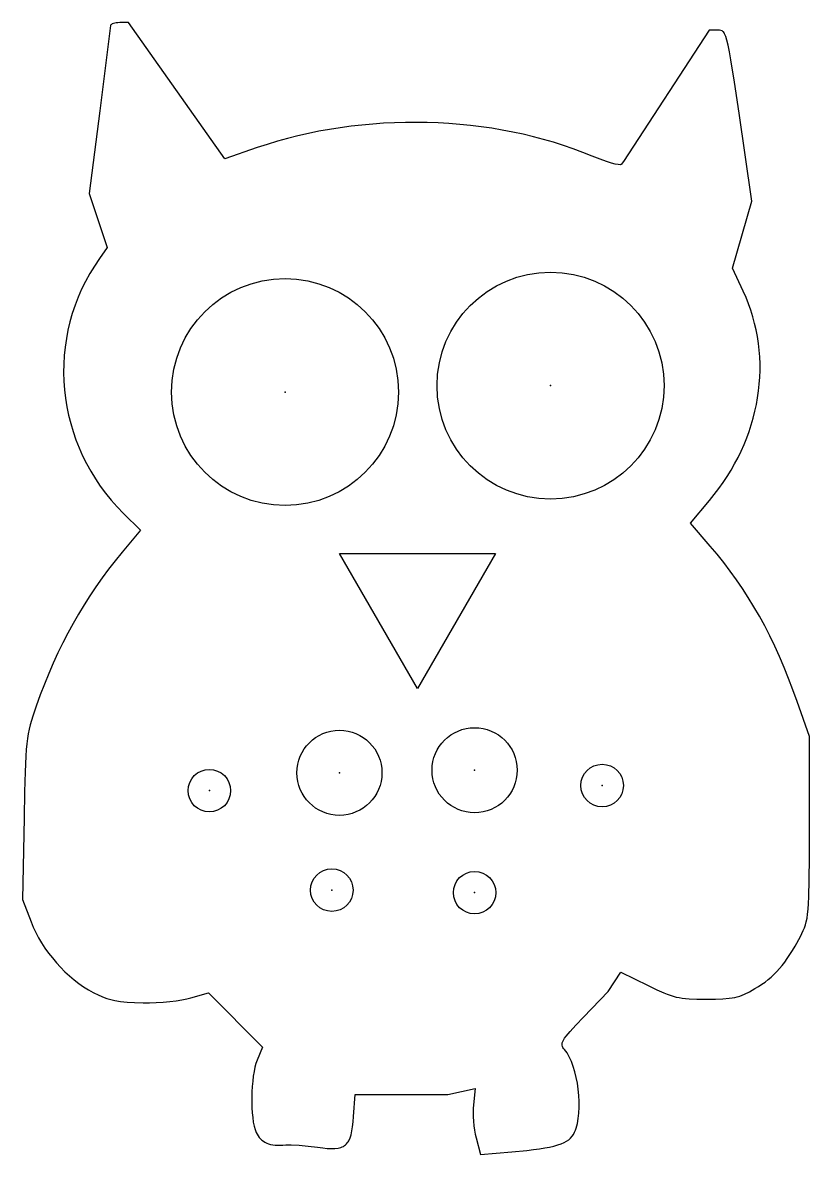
# Model space of a CAD drawing. Header units: millimetres. Extents: x -28 to 27.5, y -38.4 to 41.4.
import ezdxf

# ---------------------------------------------------------------- set-up
doc = ezdxf.new("R2010")
doc.units = ezdxf.units.MM
doc.layers.add('LAYER_1', color=7, linetype='CONTINUOUS')

msp = doc.modelspace()

# ---------------------------------------------------------------- linework, layer by layer
at = {"layer": 'LAYER_1'}
for points in [[(6.482, -38.222), (7.549, -38.122), (8.013, -38.069), (8.433, -38.013), (8.812, -37.953), (9.152, -37.889), (9.455, -37.82), (9.724, -37.745), (9.961, -37.664), (10.168, -37.575), (10.348, -37.479), (10.502, -37.373), (10.634, -37.259), (10.745, -37.134), (10.838, -36.999), (10.915, -36.852), (10.973, -36.711), (11.026, -36.561), (11.072, -36.401), (11.113, -36.233), (11.177, -35.874), (11.218, -35.49), (11.237, -35.086), (11.235, -34.669), (11.213, -34.244), (11.171, -33.817), (11.11, -33.394), (11.03, -32.98), (10.933, -32.582), (10.819, -32.205), (10.688, -31.855), (10.542, -31.537), (10.464, -31.393), (10.382, -31.259), (10.296, -31.136), (10.207, -31.024), (10.142, -30.946), (10.091, -30.87), (10.054, -30.796), (10.032, -30.719), (10.028, -30.638), (10.043, -30.551), (10.078, -30.454), (10.134, -30.345), (10.213, -30.221), (10.317, -30.081), (10.605, -29.74), (11.009, -29.3), (11.541, -28.743), (13.283, -26.933), (14.177, -25.554), (16.107, -26.512), (16.701, -26.8), (17.204, -27.024), (17.433, -27.115), (17.651, -27.193), (17.864, -27.258), (18.075, -27.313), (18.288, -27.357), (18.508, -27.393), (18.739, -27.42), (18.985, -27.44), (19.538, -27.463), (20.201, -27.469), (20.843, -27.463), (21.375, -27.443), (21.822, -27.403), (22.021, -27.374), (22.208, -27.338), (22.386, -27.295), (22.558, -27.243), (22.727, -27.183), (22.895, -27.113), (23.245, -26.942), (23.631, -26.724), (23.878, -26.573), (24.115, -26.417), (24.341, -26.255), (24.559, -26.086), (24.768, -25.907), (24.97, -25.72), (25.166, -25.521), (25.357, -25.31), (25.544, -25.085), (25.728, -24.846), (25.91, -24.592), (26.092, -24.32), (26.273, -24.031), (26.456, -23.722), (26.83, -23.041), (26.938, -22.831), (27.034, -22.632), (27.117, -22.436), (27.189, -22.231), (27.25, -22.007), (27.301, -21.754), (27.344, -21.463), (27.378, -21.122), (27.405, -20.721), (27.426, -20.251), (27.452, -19.06), (27.462, -17.468), (27.464, -15.392), (27.464, -8.951), (26.601, -6.481), (26.305, -5.658), (26, -4.857), (25.684, -4.078), (25.359, -3.319), (25.022, -2.58), (24.674, -1.86), (24.314, -1.159), (23.943, -0.475), (23.558, 0.193), (23.161, 0.845), (22.75, 1.482), (22.324, 2.105), (21.885, 2.715), (21.43, 3.313), (20.96, 3.898), (20.474, 4.473), (19.075, 6.088), (20.427, 7.694), (20.762, 8.106), (21.082, 8.525), (21.385, 8.952), (21.672, 9.384), (21.942, 9.823), (22.196, 10.268), (22.434, 10.717), (22.655, 11.172), (22.859, 11.631), (23.046, 12.093), (23.217, 12.56), (23.371, 13.03), (23.508, 13.502), (23.628, 13.977), (23.73, 14.453), (23.816, 14.932), (23.885, 15.411), (23.936, 15.891), (23.97, 16.371), (23.986, 16.851), (23.985, 17.331), (23.967, 17.81), (23.93, 18.287), (23.877, 18.763), (23.805, 19.236), (23.716, 19.707), (23.608, 20.174), (23.483, 20.639), (23.34, 21.099), (23.179, 21.555), (23, 22.007), (22.802, 22.453), (22.051, 24.065), (23.412, 28.788), (22.937, 32.061), (22.511, 34.987), (22.185, 37.177), (21.935, 38.739), (21.832, 39.317), (21.739, 39.778), (21.653, 40.134), (21.571, 40.4), (21.492, 40.589), (21.451, 40.658), (21.411, 40.713), (21.369, 40.755), (21.325, 40.787), (21.233, 40.823), (21.13, 40.835), (21.014, 40.836), (20.411, 40.836), (14.368, 31.576), (14.196, 31.377), (14.168, 31.361), (14.123, 31.353), (13.981, 31.362), (13.779, 31.4), (13.525, 31.467), (13.227, 31.559), (12.894, 31.673), (12.534, 31.808), (12.155, 31.961), (11.491, 32.229), (10.816, 32.481), (10.129, 32.717), (9.432, 32.937), (8.726, 33.142), (8.01, 33.33), (7.287, 33.502), (6.556, 33.658), (5.818, 33.798), (5.074, 33.922), (4.325, 34.03), (3.57, 34.122), (2.812, 34.198), (2.05, 34.258), (1.286, 34.302), (0.519, 34.329), (-0.248, 34.341), (-1.017, 34.336), (-1.785, 34.315), (-2.553, 34.277), (-3.319, 34.224), (-4.083, 34.154), (-4.844, 34.068), (-5.602, 33.966), (-6.356, 33.847), (-7.105, 33.712), (-7.848, 33.561), (-8.585, 33.393), (-9.315, 33.209), (-10.037, 33.009), (-10.751, 32.792), (-11.457, 32.559), (-13.74, 31.772), (-20.525, 41.372), (-21.155, 41.372), (-21.282, 41.368), (-21.4, 41.356), (-21.508, 41.338), (-21.603, 41.313), (-21.681, 41.283), (-21.741, 41.249), (-21.779, 41.211), (-21.794, 41.171), (-22.558, 35.151), (-23.313, 29.333), (-22.033, 25.515), (-22.586, 24.738), (-22.94, 24.215), (-23.267, 23.681), (-23.567, 23.136), (-23.84, 22.582), (-24.086, 22.018), (-24.305, 21.447), (-24.498, 20.868), (-24.664, 20.284), (-24.803, 19.694), (-24.916, 19.099), (-25.003, 18.502), (-25.063, 17.902), (-25.097, 17.3), (-25.105, 16.698), (-25.087, 16.096), (-25.042, 15.495), (-24.973, 14.896), (-24.877, 14.3), (-24.755, 13.708), (-24.608, 13.121), (-24.436, 12.54), (-24.238, 11.965), (-24.015, 11.397), (-23.766, 10.839), (-23.493, 10.289), (-23.194, 9.75), (-22.87, 9.222), (-22.521, 8.706), (-22.148, 8.203), (-21.75, 7.714), (-21.327, 7.24), (-20.88, 6.781), (-19.678, 5.604), (-20.981, 4.039), (-21.466, 3.443), (-21.935, 2.839), (-22.389, 2.226), (-22.827, 1.605), (-23.251, 0.973), (-23.66, 0.331), (-24.056, -0.322), (-24.437, -0.987), (-24.806, -1.664), (-25.161, -2.355), (-25.504, -3.058), (-25.834, -3.776), (-26.153, -4.509), (-26.459, -5.258), (-26.755, -6.022), (-27.04, -6.804), (-27.281, -7.507), (-27.381, -7.823), (-27.467, -8.13), (-27.542, -8.437), (-27.606, -8.754), (-27.66, -9.091), (-27.706, -9.459), (-27.744, -9.867), (-27.777, -10.324), (-27.826, -11.431), (-27.864, -12.86), (-27.898, -14.689), (-27.997, -20.428), (-27.403, -22.016), (-27.252, -22.387), (-27.077, -22.759), (-26.88, -23.13), (-26.663, -23.497), (-26.426, -23.859), (-26.172, -24.214), (-25.902, -24.561), (-25.618, -24.897), (-25.321, -25.22), (-25.013, -25.53), (-24.696, -25.824), (-24.371, -26.1), (-24.039, -26.356), (-23.702, -26.592), (-23.363, -26.804), (-23.022, -26.992), (-22.621, -27.186), (-22.246, -27.343), (-22.063, -27.409), (-21.879, -27.467), (-21.692, -27.517), (-21.501, -27.561), (-21.093, -27.629), (-20.636, -27.674), (-20.113, -27.702), (-19.504, -27.715), (-19.047, -27.712), (-18.573, -27.696), (-18.095, -27.667), (-17.627, -27.626), (-17.183, -27.576), (-16.776, -27.518), (-16.421, -27.452), (-16.131, -27.381), (-14.905, -27.025), (-11.085, -30.844), (-11.47, -31.765), (-11.552, -31.995), (-11.624, -32.264), (-11.686, -32.566), (-11.738, -32.895), (-11.78, -33.246), (-11.811, -33.612), (-11.832, -33.989), (-11.843, -34.369), (-11.843, -34.748), (-11.832, -35.119), (-11.811, -35.476), (-11.778, -35.814), (-11.735, -36.127), (-11.681, -36.409), (-11.616, -36.654), (-11.54, -36.857), (-11.475, -36.987), (-11.402, -37.107), (-11.321, -37.216), (-11.231, -37.316), (-11.134, -37.405), (-11.028, -37.483), (-10.913, -37.552), (-10.789, -37.611), (-10.655, -37.661), (-10.512, -37.7), (-10.359, -37.731), (-10.196, -37.751), (-10.023, -37.763), (-9.839, -37.765), (-9.645, -37.757), (-9.439, -37.741), (-9.272, -37.733), (-9.055, -37.734), (-8.505, -37.763), (-7.863, -37.822), (-7.201, -37.907), (-6.845, -37.955), (-6.524, -37.987), (-6.237, -38), (-5.982, -37.994), (-5.757, -37.966), (-5.655, -37.944), (-5.56, -37.915), (-5.471, -37.88), (-5.388, -37.839), (-5.312, -37.79), (-5.241, -37.735), (-5.175, -37.673), (-5.115, -37.604), (-5.059, -37.526), (-5.008, -37.441), (-4.919, -37.247), (-4.846, -37.019), (-4.786, -36.754), (-4.737, -36.453), (-4.698, -36.112), (-4.666, -35.731), (-4.554, -34.179), (1.967, -34.179), (3.916, -33.764), (3.786, -34.914), (3.767, -35.169), (3.761, -35.453), (3.768, -35.756), (3.787, -36.07), (3.818, -36.384), (3.86, -36.689), (3.911, -36.976), (3.972, -37.234), (4.287, -38.405)], [(-5.664, 3.955), (5.336, 3.955), (-0.164, -5.571)]]:
    msp.add_lwpolyline(points, close=True, dxfattribs=at)
for centre, radius in [((-9.497, 15.33), 8), ((9.217, 15.786), 8), ((-5.664, -11.507), 3), ((3.866, -11.327), 3), ((12.855, -12.406), 1.5), ((-14.833, -12.765), 1.5), ((-6.203, -19.777), 1.5), ((3.866, -19.957), 1.5)]:
    msp.add_circle(centre, radius, dxfattribs=at)
for p in [(-9.497, 15.33), (9.217, 15.786), (-5.664, -11.507), (3.866, -11.327), (12.855, -12.406), (-14.833, -12.765), (-6.203, -19.777), (3.866, -19.957)]:
    msp.add_point(p, dxfattribs=at)

doc.saveas('drawing.dxf')
